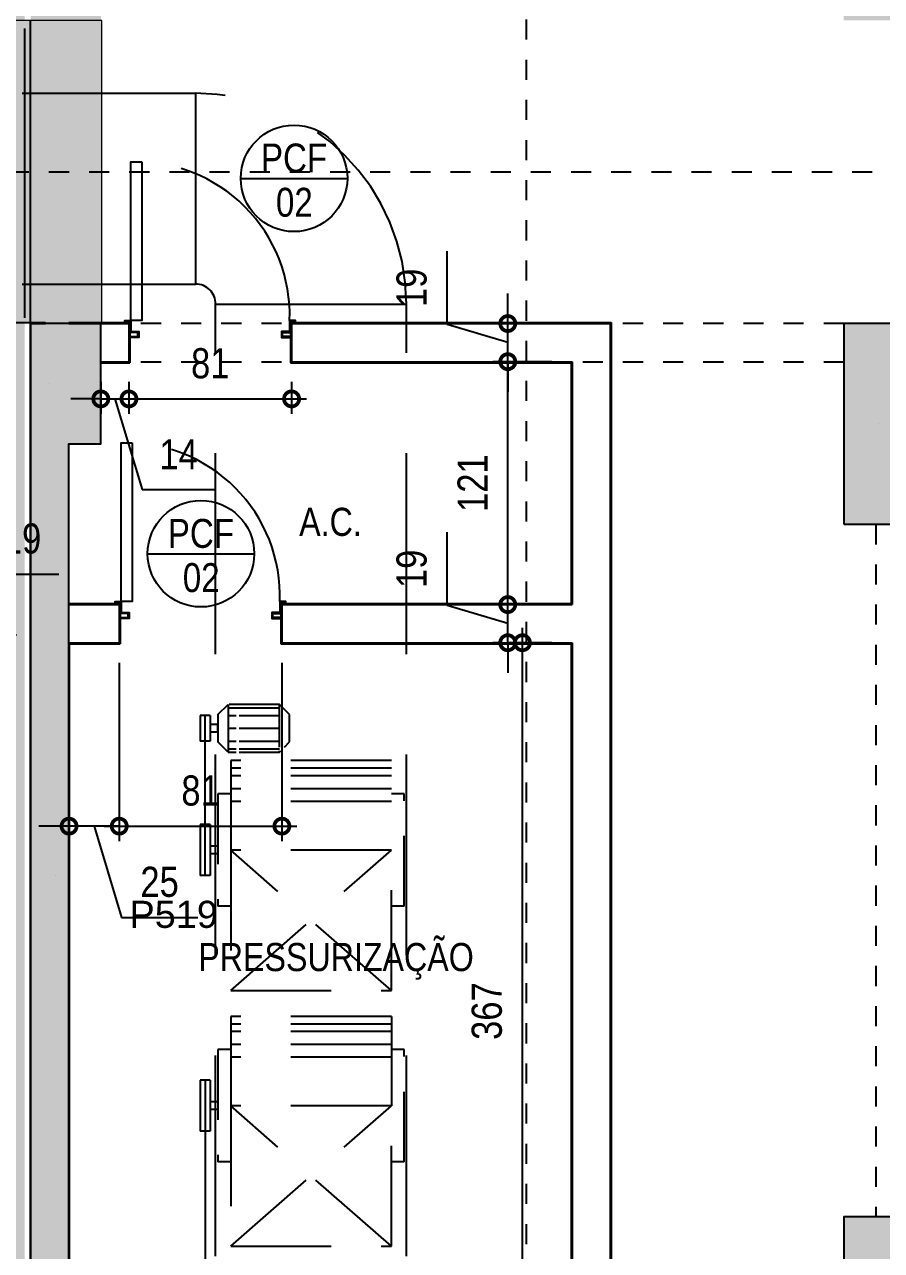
# Model space of a CAD drawing. Header units: metres. Extents: x -133 to 570, y -18 to 184.
# Drawn here: x 5.17 to 9.44, y -2.17 to 3.94 of the extents above; entities that cross this region are included whole.
import ezdxf
from ezdxf.enums import TextEntityAlignment as Align

# ---------------------------------------------------------------- set-up
doc = ezdxf.new("R2010")
doc.units = ezdxf.units.M
doc.header["$PDMODE"] = 1
doc.linetypes.add('DASHEDX2', pattern=[1.5, 1, -0.5])
doc.linetypes.add('ESTILO_TQS_0004', pattern=[1.12, 0.5, -0.2, 0.01, -0.2, 0.01, -0.2])
for name, color, linetype in [('1', 232, 'DASHEDX2'), ('20', 232, 'Continuous'), ('205', 232, 'ESTILO_TQS_0004'), ('242', 232, 'Continuous'), ('3', 2, 'Continuous'), ('9', 232, 'Continuous'), ('ARQ-ALV ACAB', 4, 'Continuous'), ('ARQ-ALV OSSO', 5, 'Continuous'), ('ARQ-CAX @ 1', 1, 'Continuous'), ('ARQ-DIM', 2, 'Continuous'), ('ARQ-DIM EMBASAM', 2, 'Continuous'), ('ARQ-PRJ', 7, 'DASHEDX2'), ('ARQ-SIM', 1, 'Continuous'), ('ARQ-TXT EMBASAM', 2, 'Continuous'), ('CIRCULAÇAO VERTICAL EMBASAMENTO$0$ARQ-ALV ACAB', 4, 'Continuous'), ('CIRCULAÇAO VERTICAL EMBASAMENTO$0$ARQ-ALV OSSO', 5, 'Continuous')]:
    doc.layers.add(name, color=color, linetype=linetype)
doc.layers.add('CIRCULAÇAO VERTICAL EMBASAMENTO$0$ARQ-FORRO', color=9, linetype='Continuous', lineweight=5)
doc.styles.add('Adesa', font='ARIALN.TTF')
doc.styles.get("Standard").update_dxf_attribs({"font": 'arial.ttf'})
doc.dimstyles.new('ADESA 1-0075', dxfattribs={"dimtxt": 0.15, "dimasz": 0.15, "dimexe": 0.075, "dimexo": 0.1, "dimgap": 0.1, "dimtad": 1, "dimdec": 1, "dimlfac": 100, "dimzin": 12, "dimtxsty": 'Adesa', "dimblk": 'DOTSMALL', "dimcen": 1, "dimdle": 0.075, "dimclrd": 1, "dimclre": 1, "dimclrt": 256, "dimazin": 3, "dimtm": 1e-09, "dimtfac": 1, "dimtdec": 1, "dimtmove": 1, "dimatfit": 0, "dimldrblk": 'DOTSMALL', "dimfxl": 0.8, "dimtvp": 2, "dimtolj": 1, "dimtzin": 0, "dimarcsym": 0})

# ---------------------------------------------------------------- blocks, each defined once
blk = doc.blocks.new('*U393')
for points in [[(-0.81, -0.09), (-0.815, -0.09), (-0.815, -0.1), (-0.785, -0.1), (-0.785, -0.045), (-0.745, -0.045), (-0.745, -0.015), (-0.79, -0.015), (-0.79, -0.02), (-0.75, -0.02), (-0.75, -0.04), (-0.79, -0.04), (-0.79, -0.095), (-0.81, -0.095), (-0.81, -0.09)], [(0.03, -0.09), (0.035, -0.09), (0.035, -0.1), (0.005, -0.1), (0.005, -0.045), (-0.035, -0.045), (-0.035, -0.015), (0.01, -0.015), (0.01, -0.02), (-0.03, -0.02), (-0.03, -0.04), (0.01, -0.04), (0.01, -0.095), (0.03, -0.095), (0.03, -0.09)]]:
    blk.add_lwpolyline(points)
blk.add_lwpolyline([(-0.05, -0.89), (-0.05, -0.1), (0.005, -0.1), (0.005, -0.89)], close=True)
at = {"layer": 'ARQ-PRJ'}
blk.add_arc((-0.0225, -0.1275), 0.763, 177.93453, 272.06551, dxfattribs=at)
blk = doc.blocks.new('CIRCULAÇAO VERTICAL EMBASAMENTO')
at = {"layer": 'CIRCULAÇAO VERTICAL EMBASAMENTO$0$ARQ-FORRO'}
h = blk.add_hatch(color=256, dxfattribs=at)
h.dxf.hatch_style = 1
h.paths.add_polyline_path([(-0.3501, 2.452), (5.5549, 2.4551), (5.555, 3.9601), (4.98, 3.96), (4.98, 4.4652), (3.8253, 4.4654), (3.8249, 9.235), (2.3249, 9.2351), (2.3249, 3.955), (-0.3501, 3.955)])
at = {"layer": 'CIRCULAÇAO VERTICAL EMBASAMENTO$0$ARQ-ALV ACAB', "elevation": 0}
blk.add_lwpolyline([(4.975, -2.1163), (4.9749, 2.255), (4.975, 2.255), (4.9749, 2.455), (5.2749, 2.455)], dxfattribs=at)
at = {"layer": 'CIRCULAÇAO VERTICAL EMBASAMENTO$0$ARQ-ALV OSSO', "elevation": 0}
blk.add_lwpolyline([(5.275, -3), (5.2, -3), (5.1999, 2.45), (5.2749, 2.45)], dxfattribs=at)
at = {"layer": 'CIRCULAÇAO VERTICAL EMBASAMENTO$0$ARQ-FORRO', "elevation": 0}
blk.add_lwpolyline([(-0.3501, 2.452), (5.5549, 2.4551), (5.555, 3.9601), (4.98, 3.96), (4.98, 4.4652), (3.8253, 4.4654), (3.8249, 9.235), (2.3249, 9.2351), (2.3249, 3.955), (-0.3501, 3.955)], close=True, dxfattribs=at)
blk = doc.blocks.new('terreno + circ vert')
blk.add_blockref('CIRCULAÇAO VERTICAL EMBASAMENTO', (0, 0))
blk = doc.blocks.new('_DotSmall')
at = {"color": 0, "linetype": 'ByBlock', "const_width": 0.5}
blk.add_lwpolyline([(-0.0625, 0, 1), (0.0625, 0, 1)], format="xyb", close=True, dxfattribs=at)
blk = doc.blocks.new('*D197')
at = {"layer": 'ARQ-DIM EMBASAM', "color": 1, "lineweight": -2, "transparency": 16777216}
for p, q in [((7.6495, -2.8849), (7.6495, 0.935)), ((7.7967, 0.86), (7.5745, 0.86)), ((7.7967, -2.8099), (7.5745, -2.8099))]:
    blk.add_line(p, q, dxfattribs=at)
at = {"layer": 'Defpoints', "color": 0, "transparency": 16777216}
for p in [(7.6495, 0.86), (7.8967, 0.86, 0), (7.8967, -2.8099)]:
    blk.add_point(p, dxfattribs=at)
at = {"layer": 'ARQ-DIM EMBASAM', "color": 1, "lineweight": -2, "transparency": 16777216, "xscale": 0.15, "yscale": 0.15, "zscale": 0.15}
for p, rotation in [((7.6495, 0.86), 90), ((7.6495, -2.8099), 270)]:
    blk.add_blockref('_DotSmall', p, dxfattribs=dict(at, rotation=rotation))
at = {"layer": 'ARQ-DIM EMBASAM', "transparency": 16777216, "insert": (7.4729, -0.975), "char_height": 0.15, "attachment_point": 5, "rotation": 90, "style": 'Adesa'}
blk.add_mtext('\\A1;367', dxfattribs=at)
blk = doc.blocks.new('*D198')
at = {"layer": 'ARQ-DIM EMBASAM', "color": 1, "lineweight": -2, "transparency": 16777216}
for p, q in [((7.2749, 1.0455), (7.2749, 1.4104)), ((7.5765, 1.05), (7.5765, 1.2)), ((7.5765, 0.955), (7.2749, 1.0455)), ((7.5799, 1.05), (7.5015, 1.05)), ((7.5765, 0.86), (7.5765, 1.05)), ((7.5765, 0.86), (7.5765, 1.05)), ((7.5491, 0.86), (7.5015, 0.86)), ((7.5765, 0.86), (7.5765, 0.71))]:
    blk.add_line(p, q, dxfattribs=at)
at = {"layer": 'Defpoints', "color": 0, "transparency": 16777216}
for p in [(7.5765, 1.05), (7.6799, 1.05), (7.6491, 0.86)]:
    blk.add_point(p, dxfattribs=at)
at = {"layer": 'ARQ-DIM EMBASAM', "color": 1, "lineweight": -2, "transparency": 16777216, "xscale": 0.15, "yscale": 0.15, "zscale": 0.15}
for p, rotation in [((7.5765, 1.05), 270), ((7.5765, 0.86), 90)]:
    blk.add_blockref('_DotSmall', p, dxfattribs=dict(at, rotation=rotation))
at = {"layer": 'ARQ-DIM EMBASAM', "transparency": 16777216, "insert": (7.0983, 1.2279), "char_height": 0.15, "attachment_point": 5, "rotation": 90, "style": 'Adesa'}
blk.add_mtext('\\A1;19', dxfattribs=at)
blk = doc.blocks.new('*D199')
at = {"layer": 'ARQ-DIM EMBASAM', "color": 1, "lineweight": -2, "transparency": 16777216}
for p, q in [((7.5765, 0.975), (7.5765, 2.335)), ((7.7967, 2.26), (7.5015, 2.26)), ((7.7967, 1.05), (7.5015, 1.05))]:
    blk.add_line(p, q, dxfattribs=at)
at = {"layer": 'Defpoints', "color": 0, "transparency": 16777216}
for p in [(7.5765, 2.26), (7.8967, 2.26), (7.8967, 1.05)]:
    blk.add_point(p, dxfattribs=at)
at = {"layer": 'ARQ-DIM EMBASAM', "color": 1, "lineweight": -2, "transparency": 16777216, "xscale": 0.15, "yscale": 0.15, "zscale": 0.15}
for p, rotation in [((7.5765, 2.26), 90), ((7.5765, 1.05), 270)]:
    blk.add_blockref('_DotSmall', p, dxfattribs=dict(at, rotation=rotation))
at = {"layer": 'ARQ-DIM EMBASAM', "transparency": 16777216, "insert": (7.4012, 1.655), "char_height": 0.15, "attachment_point": 5, "rotation": 90, "style": 'Adesa'}
blk.add_mtext('\\A1;121', dxfattribs=at)
blk = doc.blocks.new('*D200')
at = {"layer": 'ARQ-DIM EMBASAM', "color": 1, "lineweight": -2, "transparency": 16777216}
for p, q in [((7.2749, 2.4455), (7.2749, 2.8104)), ((7.5765, 2.45), (7.5765, 2.6)), ((7.5765, 2.355), (7.2749, 2.4455)), ((7.575, 2.45), (7.5015, 2.45)), ((7.5765, 2.26), (7.5765, 2.45)), ((7.5765, 2.26), (7.5765, 2.45)), ((7.5491, 2.26), (7.5015, 2.26)), ((7.5765, 2.26), (7.5765, 2.11))]:
    blk.add_line(p, q, dxfattribs=at)
at = {"layer": 'Defpoints', "color": 0, "transparency": 16777216}
for p in [(7.5765, 2.45), (7.675, 2.45), (7.6491, 2.26)]:
    blk.add_point(p, dxfattribs=at)
at = {"layer": 'ARQ-DIM EMBASAM', "color": 1, "lineweight": -2, "transparency": 16777216, "xscale": 0.15, "yscale": 0.15, "zscale": 0.15}
for p, rotation in [((7.5765, 2.45), 270), ((7.5765, 2.26), 90)]:
    blk.add_blockref('_DotSmall', p, dxfattribs=dict(at, rotation=rotation))
at = {"layer": 'ARQ-DIM EMBASAM', "transparency": 16777216, "insert": (7.0983, 2.6279), "char_height": 0.15, "attachment_point": 5, "rotation": 90, "style": 'Adesa'}
blk.add_mtext('\\A1;19', dxfattribs=at)
blk = doc.blocks.new('*D201')
at = {"layer": 'ARQ-DIM EMBASAM', "color": 1, "lineweight": -2, "transparency": 16777216}
for p, q in [((5.3917, 0.76), (5.3917, -0.1287)), ((5.6417, 0.76), (5.6417, -0.1287)), ((5.3917, -0.0537), (5.2417, -0.0537)), ((5.6417, -0.0537), (5.3917, -0.0537)), ((5.6417, -0.0537), (5.3917, -0.0537)), ((5.5167, -0.0537), (5.6531, -0.5085)), ((5.6417, -0.0537), (5.7917, -0.0537)), ((5.6531, -0.5085), (6.0323, -0.5085))]:
    blk.add_line(p, q, dxfattribs=at)
at = {"layer": 'Defpoints', "color": 0, "transparency": 16777216}
for p in [(5.3917, 0.86), (5.6417, 0.86, 0), (5.3917, -0.0537)]:
    blk.add_point(p, dxfattribs=at)
at = {"layer": 'ARQ-DIM EMBASAM', "color": 1, "lineweight": -2, "transparency": 16777216, "xscale": 0.15, "yscale": 0.15, "zscale": 0.15}
blk.add_blockref('_DotSmall', (5.3917, -0.0537), dxfattribs=at)
at = {"layer": 'ARQ-DIM EMBASAM', "color": 1, "lineweight": -2, "transparency": 16777216, "xscale": 0.15, "yscale": 0.15, "zscale": 0.15, "rotation": 180}
blk.add_blockref('_DotSmall', (5.6417, -0.0537), dxfattribs=at)
at = {"layer": 'ARQ-DIM EMBASAM', "transparency": 16777216, "insert": (5.8427, -0.3319), "char_height": 0.15, "attachment_point": 5, "style": 'Adesa'}
blk.add_mtext('\\A1;25', dxfattribs=at)
blk = doc.blocks.new('*D202')
at = {"layer": 'ARQ-DIM EMBASAM', "color": 1, "lineweight": -2, "transparency": 16777216}
for p, q in [((5.6417, 0.76), (5.6417, -0.1287)), ((6.4517, 0.76), (6.4517, -0.1287)), ((5.5667, -0.0537), (6.5267, -0.0537))]:
    blk.add_line(p, q, dxfattribs=at)
at = {"layer": 'Defpoints', "color": 0, "transparency": 16777216}
for p in [(5.6417, 0.86, 0), (6.4517, 0.86, 0), (6.4517, -0.0537)]:
    blk.add_point(p, dxfattribs=at)
at = {"layer": 'ARQ-DIM EMBASAM', "color": 1, "lineweight": -2, "transparency": 16777216, "xscale": 0.15, "yscale": 0.15, "zscale": 0.15, "rotation": 180}
blk.add_blockref('_DotSmall', (5.6417, -0.0537), dxfattribs=at)
at = {"layer": 'ARQ-DIM EMBASAM', "color": 1, "lineweight": -2, "transparency": 16777216, "xscale": 0.15, "yscale": 0.15, "zscale": 0.15}
blk.add_blockref('_DotSmall', (6.4517, -0.0537), dxfattribs=at)
at = {"layer": 'ARQ-DIM EMBASAM', "transparency": 16777216, "insert": (6.0467, 0.1229), "char_height": 0.15, "attachment_point": 5, "style": 'Adesa'}
blk.add_mtext('\\A1;81', dxfattribs=at)
blk = doc.blocks.new('A$C47ce9b17')
at = {"layer": 'ARQ-PRJ'}
for p, q in [((3.6582, 3.5969, 0), (6.0217, 3.5969, 0)), ((6.0217, 3.5969, 0), (6.0217, 2.6469, 0)), ((3.6582, 2.6469, 0), (6.0217, 2.6469, 0)), ((6.1217, -2.1965, 0), (6.1217, 2.5469, 0)), ((6.1217, 2.5469, 0), (7.0717, 2.5469, 0)), ((7.0717, -2.1965, 0), (7.0717, 2.5469, 0)), ((6.044, 0.4975, 0), (6.044, 0.3702, 0)), ((6.0949, 0.4975, 0), (6.044, 0.4975, 0)), ((6.0694, -0.3, 0), (6.0694, 0.4975, 0)), ((6.0949, 0.4975, 0), (6.0949, 0.3702, 0)), ((6.1331, 0.4529, 0), (6.0949, 0.4529, 0)), ((6.1331, 0.4148, 0), (6.1331, 0.4529, 0)), ((6.0949, 0.3702, 0), (6.044, 0.3702, 0)), ((6.1331, 0.4148, 0), (6.0949, 0.4148, 0)), ((6.4647, 0.3401, 0), (6.4901, 0.3655, 0)), ((7.0603, 0.1073, 0), (6.9967, 0.1073, 0)), ((6.044, -0.0454, 0), (6.044, -0.3, 0)), ((6.0949, -0.0454, 0), (6.044, -0.0454, 0)), ((6.0949, -0.0454, 0), (6.0949, -0.3, 0)), ((6.1331, -0.1536, 0), (6.0949, -0.1536, 0)), ((6.1331, -0.1918, 0), (6.0949, -0.1918, 0)), ((6.0949, -0.3, 0), (6.044, -0.3, 0)), ((6.1967, -0.4527, 0), (6.1331, -0.4527, 0)), ((7.0603, -0.4527, 0), (6.9967, -0.4527, 0)), ((6.1967, -1.1665, 0), (6.1331, -1.1665, 0)), ((7.0603, -1.1665, 0), (6.9967, -1.1665, 0)), ((6.044, -1.3193, 0), (6.044, -1.5738, 0)), ((6.0949, -1.3193, 0), (6.044, -1.3193, 0)), ((6.0694, -1.3193, 0), (6.0694, -2.3712, 0)), ((6.0949, -1.3193, 0), (6.0949, -1.5738, 0)), ((6.1331, -1.4274, 0), (6.0949, -1.4274, 0)), ((6.1331, -1.4656, 0), (6.0949, -1.4656, 0)), ((6.0949, -1.5738, 0), (6.044, -1.5738, 0)), ((6.1967, -1.7265, 0), (6.1331, -1.7265, 0)), ((7.0603, -1.7265, 0), (6.9967, -1.7265, 0))]:
    blk.add_line(p, q, dxfattribs=at)
at = {"layer": 'ARQ-PRJ', "ltscale": 0.25}
for p, q in [((6.1331, 0.5022, 0), (6.184, 0.5531, 0)), ((6.184, 0.5531, 0), (6.184, 0.3146, 0)), ((6.4392, 0.5531, 0), (6.184, 0.5531, 0)), ((6.4901, 0.5022, 0), (6.4392, 0.5531, 0)), ((6.4392, 0.3401, 0), (6.4392, 0.5531, 0)), ((6.1331, 0.5022, 0), (6.1331, 0.3655, 0)), ((6.184, 0.5357, 0), (6.4392, 0.5357, 0)), ((6.184, 0.4975, 0), (6.2237, 0.4975, 0)), ((6.2387, 0.4975, 0), (6.4392, 0.4975, 0)), ((6.4901, 0.3655, 0), (6.4901, 0.5022, 0)), ((6.184, 0.4338, 0), (6.2237, 0.4338, 0)), ((6.2387, 0.4338, 0), (6.4392, 0.4338, 0)), ((6.184, 0.3702, 0), (6.2237, 0.3702, 0)), ((6.2387, 0.3702, 0), (6.4392, 0.3702, 0)), ((6.184, 0.3146, 0), (6.1331, 0.3655, 0)), ((6.184, 0.332, 0), (6.2237, 0.332, 0)), ((6.184, 0.3146, 0), (6.2237, 0.3146, 0)), ((6.2387, 0.332, 0), (6.4392, 0.332, 0)), ((6.2387, 0.3146, 0), (6.4392, 0.3146, 0)), ((6.4392, 0.3146, 0), (6.4392, 0.3219, 0)), ((6.4392, 0.3146, 0), (6.4466, 0.3219, 0))]:
    blk.add_line(p, q, dxfattribs=at)
at = {"layer": 'ARQ-PRJ', "ltscale": 0.5}
for p, q in [((6.9967, 0.2728, 0), (6.1967, 0.2728, 0)), ((6.1967, 0.2728, 0), (6.1967, -0.1727, 0)), ((6.9967, 0.2346, 0), (6.1967, 0.2346, 0)), ((6.9967, 0.1964, 0), (6.1967, 0.1964, 0)), ((6.9967, 0.1328, 0), (6.1967, 0.1328, 0)), ((6.1967, 0.1073, 0), (6.1331, 0.1073, 0)), ((6.9967, 0.0691, 0), (6.1967, 0.0691, 0)), ((6.9967, -0.1727, 0), (6.1967, -0.1727, 0)), ((6.1967, -0.8727, 0), (6.9967, -0.1727, 0)), ((6.9967, -0.8727, 0), (6.1967, -0.1727, 0)), ((6.1967, -0.1727, 0), (6.1967, -0.8727, 0)), ((6.9967, -0.8727, 0), (6.9967, -0.1727, 0)), ((6.1967, -0.8727, 0), (6.9967, -0.8727, 0)), ((6.9967, -1.0011, 0), (6.1967, -1.0011, 0)), ((6.1967, -1.0011, 0), (6.1967, -1.4465, 0)), ((6.9967, -1.0011, 0), (6.9967, -1.4465, 0)), ((6.9967, -1.0393, 0), (6.1967, -1.0393, 0)), ((6.9967, -1.0774, 0), (6.1967, -1.0774, 0)), ((6.9967, -1.1411, 0), (6.1967, -1.1411, 0)), ((6.9967, -1.2047, 0), (6.1967, -1.2047, 0)), ((6.9967, -1.4465, 0), (6.1967, -1.4465, 0)), ((6.1967, -2.1465, 0), (6.9967, -1.4465, 0)), ((6.9967, -2.1465, 0), (6.1967, -1.4465, 0)), ((6.1967, -1.4465, 0), (6.1967, -2.1465, 0)), ((6.9967, -2.1465, 0), (6.9967, -1.4465, 0)), ((6.1967, -2.1465, 0), (6.9967, -2.1465, 0))]:
    blk.add_line(p, q, dxfattribs=at)
at = {"layer": 'ARQ-PRJ', "ltscale": 0.35}
for p, q in [((6.1331, 0.1073, 0), (6.1331, -0.4527, 0)), ((7.0603, -0.4527, 0), (7.0603, 0.1073, 0)), ((6.1331, -1.1665, 0), (6.1331, -1.7265, 0)), ((7.0603, -1.7265, 0), (7.0603, -1.1665, 0))]:
    blk.add_line(p, q, dxfattribs=at)
at = {"layer": 'ARQ-PRJ'}
for radius in [1.05, 0.1]:
    blk.add_arc((6.0217, 2.5469, 0), radius, 0, 90, dxfattribs=at)
blk = doc.blocks.new('*D318')
at = {"layer": 'ARQ-DIM EMBASAM', "color": 1, "lineweight": -2, "transparency": 16777216}
for p, q in [((5.55, 2.16), (5.55, 1.9996)), ((5.69, 2.16), (5.69, 1.9996)), ((5.55, 2.0746), (5.4, 2.0746)), ((5.55, 2.0746), (5.69, 2.0746)), ((5.55, 2.0746), (5.69, 2.0746)), ((5.62, 2.0746), (5.7553, 1.6237)), ((5.69, 2.0746), (5.84, 2.0746)), ((5.7553, 1.6237), (6.1195, 1.6237))]:
    blk.add_line(p, q, dxfattribs=at)
at = {"layer": 'Defpoints', "color": 0, "transparency": 16777216}
for p in [(5.55, 2.26), (5.69, 2.26), (5.69, 2.0746)]:
    blk.add_point(p, dxfattribs=at)
at = {"layer": 'ARQ-DIM EMBASAM', "color": 1, "lineweight": -2, "transparency": 16777216, "xscale": 0.15, "yscale": 0.15, "zscale": 0.15}
blk.add_blockref('_DotSmall', (5.55, 2.0746), dxfattribs=at)
at = {"layer": 'ARQ-DIM EMBASAM', "color": 1, "lineweight": -2, "transparency": 16777216, "xscale": 0.15, "yscale": 0.15, "zscale": 0.15, "rotation": 180}
blk.add_blockref('_DotSmall', (5.69, 2.0746), dxfattribs=at)
at = {"layer": 'ARQ-DIM EMBASAM', "transparency": 16777216, "insert": (5.9374, 1.799), "char_height": 0.15, "attachment_point": 5, "style": 'Adesa'}
blk.add_mtext('\\A1;14', dxfattribs=at)
blk = doc.blocks.new('*D319')
at = {"layer": 'ARQ-DIM EMBASAM', "color": 1, "lineweight": -2, "transparency": 16777216}
for p, q in [((5.69, 2.16), (5.69, 1.9996)), ((6.5, 2.16), (6.5, 1.9996)), ((5.615, 2.0746), (6.575, 2.0746))]:
    blk.add_line(p, q, dxfattribs=at)
at = {"layer": 'Defpoints', "color": 0, "transparency": 16777216}
for p in [(5.69, 2.26), (6.5, 2.26), (6.5, 2.0746)]:
    blk.add_point(p, dxfattribs=at)
at = {"layer": 'ARQ-DIM EMBASAM', "color": 1, "lineweight": -2, "transparency": 16777216, "xscale": 0.15, "yscale": 0.15, "zscale": 0.15, "rotation": 180}
blk.add_blockref('_DotSmall', (5.69, 2.0746), dxfattribs=at)
at = {"layer": 'ARQ-DIM EMBASAM', "color": 1, "lineweight": -2, "transparency": 16777216, "xscale": 0.15, "yscale": 0.15, "zscale": 0.15}
blk.add_blockref('_DotSmall', (6.5, 2.0746), dxfattribs=at)
at = {"layer": 'ARQ-DIM EMBASAM', "transparency": 16777216, "insert": (6.095, 2.2512), "char_height": 0.15, "attachment_point": 5, "style": 'Adesa'}
blk.add_mtext('\\A1;81', dxfattribs=at)
blk = doc.blocks.new('TIPO COTA$0$Chamada_planta')
at = {"layer": 'ARQ-SIM'}
blk.add_line((-0.983, 0), (0.983, 0), dxfattribs=at)
blk.add_circle((0, 0), 0.983, dxfattribs=at)
at = {"layer": 'ARQ-SIM', "color": 2, "style": 'Adesa'}
for tag, p in [('NUMERO', (0, 0.234)), ('C.D.', (0, -0.272))]:
    blk.add_attdef(tag, text='', height=0.5, dxfattribs=at).set_placement(p, align=Align.MIDDLE_CENTER)
blk = doc.blocks.new('*D471')
at = {"layer": 'ARQ-DIM', "color": 1, "lineweight": -2, "transparency": 16777216}
for p, q in [((4.8849, 0.9001), (4.9754, 1.2017)), ((4.9754, 1.2017), (5.3403, 1.2017)), ((4.7899, 0.855), (4.7899, 0.9751)), ((4.9799, 0.855), (4.9799, 0.9751)), ((4.7899, 0.9001), (4.6399, 0.9001)), ((4.9799, 0.9001), (4.7899, 0.9001)), ((4.9799, 0.9001), (4.7899, 0.9001)), ((4.9799, 0.9001), (5.1299, 0.9001))]:
    blk.add_line(p, q, dxfattribs=at)
at = {"layer": 'Defpoints', "color": 0, "transparency": 16777216}
for p in [(4.7899, 0.9001), (4.7899, 0.755, 0), (4.9799, 0.755, 0)]:
    blk.add_point(p, dxfattribs=at)
at = {"layer": 'ARQ-DIM', "color": 1, "lineweight": -2, "transparency": 16777216, "xscale": 0.15, "yscale": 0.15, "zscale": 0.15}
blk.add_blockref('_DotSmall', (4.7899, 0.9001), dxfattribs=at)
at = {"layer": 'ARQ-DIM', "color": 1, "lineweight": -2, "transparency": 16777216, "xscale": 0.15, "yscale": 0.15, "zscale": 0.15, "rotation": 180}
blk.add_blockref('_DotSmall', (4.9799, 0.9001), dxfattribs=at)
at = {"layer": 'ARQ-DIM', "transparency": 16777216, "insert": (5.1579, 1.3783), "char_height": 0.15, "attachment_point": 5, "style": 'Adesa'}
blk.add_mtext('\\A1;19', dxfattribs=at)
blk = doc.blocks.new('EST-LO-03-2S1-R00')
at = {"layer": '3'}
h = blk.add_hatch(color=8, dxfattribs=at)
h.dxf.hatch_style = 1
h.paths.add_polyline_path([(4475.191758, 253.001099), (4475.878152, 333.001099), (4505.879256, 333.001099), (4505.192862, 253.001099)])
h.paths.add_polyline_path([(3747.433087, 1169.228498), (3760.152345, 1196.349162), (3681.053169, 1233.445703), (3675.029004, 1220.600666), (3675.00299, 1203.197324)])
h.paths.add_polyline_path([(498.003039, 395.921113), (498.003039, 923.986062), (353.003016, 923.986062), (353.003016, 942.98646), (517.003016, 942.98646), (517.003016, 395.921113)])
h.paths.add_polyline_path([(2530.003309, 842.98646), (2570.003309, 842.98646), (2570.003309, 942.98646), (2530.003309, 942.98646)])
h.paths.add_polyline_path([(-1638.90411, 2308.417379), (-1639.710789, 2308.080731), (-1626.939173, 2277.47733), (-1605.475816, 2266.181704), (-1591.086746, 2295.422123), (-1602.796368, 2323.486104)])
h.paths.add_polyline_path([(4508.00299, 805.7767), (4478.00299, 805.7767), (4478.00299, 826.723061), (4459.043779, 835.628023), (4471.79773, 862.781968), (4508.00299, 845.7767)])
h.paths.add_polyline_path([(4455.672261, -47.110163), (4430.065737, -31.479874), (4388.384967, -99.763938), (4413.991491, -115.394227)])
h.paths.add_polyline_path([(520.003309, 245.003526), (520.003309, -299.999844), (555.003309, -299.999844), (555.003309, -229.999844), (539.003309, -229.999844), (539.003309, 185.003526), (555.003309, 185.003526), (555.003309, 245.003526)])
h.paths.add_polyline_path([(-35, 244.918632), (-35, 184.918632), (-19, 184.918632), (-19, -230), (-35, -230), (-35, -300), (517, -300), (517, 245), (498, 245), (498, -281), (0, -281), (0, -19), (255, -19), (255, 244.918632), (178.506963, 244.918632), (178.506963, 225.918632), (236, 225.918632), (236, 0), (0, 0), (0, 225.918632), (57.5, 225.918632), (57.5, 244.918632)])
h.paths.add_polyline_path([(-34.995574, 942.98646), (-34.995574, 872.98646), (-18.995574, 872.98646), (-18.995574, 455.988714), (-34.995574, 455.988714), (-34.995574, 395.921113), (232.004426, 395.921113), (232.004426, 481.921874), (213.004426, 481.921874), (213.004426, 414.921113), (0.004426, 414.921113), (0.004426, 923.98646), (213.004426, 923.98646), (213.004426, 854.98646), (232.004426, 854.98646), (232.004426, 923.98646), (252.004426, 923.98646), (252.004426, 942.98646)])
h.paths.add_polyline_path([(3675.00299, -300.023234), (3705.00299, -300.023234), (3705.00299, -220.023234), (3675.00299, -220.023234)])
h.paths.add_polyline_path([(4478.00299, 634.98646), (4508.00299, 634.98646), (4508.00299, 714.98646), (4478.00299, 714.98646)])
h.paths.add_polyline_path([(4050.790041, -299.818694), (4130.351793, -291.456417), (4127.215939, -261.620761), (4047.654187, -269.983038)])
h.paths.add_polyline_path([(4074.00299, 253.001099), (4104.00299, 253.001099), (4104.00299, 333.001099), (4074.00299, 333.001099)])
h.paths.add_polyline_path([(4074.00299, 634.98646), (4104.00299, 634.98646), (4104.00299, 714.98646), (4074.00299, 714.98646)])
h.paths.add_polyline_path([(4061.608776, 1022.002062), (4134.019296, 987.991525), (4146.773247, 1015.14547), (4074.362727, 1049.156007)])
h.paths.add_polyline_path([(3675.00299, 634.98646), (3705.00299, 634.98646), (3705.00299, 714.98646), (3675.00299, 714.98646)])
h.paths.add_polyline_path([(3675.00299, 253.001099), (3705.00299, 253.001099), (3705.00299, 333.001099), (3675.00299, 333.001099)])
h.paths.add_polyline_path([(2337.785418, 1567.555313), (2315.359741, 1578.604703), (2293.260961, 1533.753349), (2315.686638, 1522.703959)])
h.paths.add_polyline_path([(870.291031, 1584.94023), (853.247517, 1593.337766), (826.665145, 1539.555944), (843.70866, 1531.158408)])
h.paths.add_polyline_path([(890.02575, 1575.217005), (872.982236, 1583.614541), (846.399864, 1529.832719), (863.443379, 1521.435183)])
h.paths.add_polyline_path([(1025.867309, 1900.695523), (1008.823795, 1909.093059), (969.045991, 1828.360622), (986.089505, 1819.963086)])
h.paths.add_polyline_path([(1045.605182, 1890.970748), (1028.561668, 1899.368284), (988.783864, 1818.635847), (1005.827379, 1810.238311)])
h.paths.add_polyline_path([(-3325.920086, 1288.068389), (-3293.620407, 1301.549145), (-3303.249519, 1324.620345), (-3335.549198, 1311.139589)])
h.paths.add_polyline_path([(-2327.384158, 1704.758701), (-2295.08448, 1718.239457), (-2304.713592, 1741.310657), (-2337.01327, 1727.829901)])
h.paths.add_polyline_path([(-2830.337783, 1494.85313), (-2793.423878, 1510.25974), (-2803.05301, 1533.330931), (-2839.966914, 1517.924321)])
h.paths.add_polyline_path([(-3380.339856, 153.000156), (-3355.339856, 153.000156), (-3355.339856, 223.000156), (-3380.339856, 223.000156)])
h.paths.add_polyline_path([(-2936.336043, 204.000156), (-2936.336043, 454.000156), (-2955.336043, 454.000156), (-2955.336043, 204.000156)])
h.paths.add_polyline_path([(-2042.45661, 2561.553446), (-2019.343795, 2506.183799), (-2001.810073, 2513.502857), (-2024.922888, 2568.872504)])
h.paths.add_polyline_path([(-2269.846055, 3106.51942), (-2246.73324, 3051.149773), (-2229.199518, 3058.468831), (-2252.312333, 3113.838478)])
h.paths.add_polyline_path([(-1900.243914, 3260.782262), (-1892.924846, 3243.248545), (-1837.555212, 3266.361391), (-1844.87428, 3283.895109)])
h.paths.add_polyline_path([(213.004314, 592.921874), (232.004314, 592.921874), (232.004314, 744.000156), (213.004314, 744.000156)], flags=17)
h.paths.add_polyline_path([(3672.003309, 253.001099), (3672.003309, 388.001099), (3637.003309, 388.001099), (3637.003309, 253.001099)])
h.paths.add_polyline_path([(3637.003309, 942.98646), (3637.003194, 872.98646), (3653.003309, 872.98646), (3653.003309, 599.001099), (3637.003309, 599.001099), (3637.003309, 539.001099), (3672.003309, 539.001099), (3672.003309, 942.98646)])
h.paths.add_polyline_path([(3672.003424, 102.001099), (3637.003309, 102.001099), (3637.003309, 42.001099), (3653.003307, 42.001099), (3653.003307, -229.998901), (3637.003309, -229.998901), (3637.003309, -299.998901), (3672.003424, -299.998901)])
h.paths.add_polyline_path([(3075.003309, -299.999844), (3110.003309, -299.999844), (3110.003309, -199.999844), (3075.003309, -199.999844)])
h.paths.add_polyline_path([(3075.003309, 270.500177), (3110.003309, 270.500177), (3110.003309, 370.500177), (3075.003309, 370.500177)])
h.paths.add_polyline_path([(520.003309, 942.98646), (520.003309, 395.925027), (555.003309, 395.925027), (555.003309, 451.98646), (539.003309, 451.98646), (539.003309, 872.98646), (555.003309, 872.98646), (555.003309, 942.98646)])
h.paths.add_polyline_path([(-2102.995138, 253.000177), (-2102.995138, 388.000177), (-2137.995138, 388.000177), (-2137.995138, 253.000177)])
h.paths.add_polyline_path([(-2137.995138, 101.999935), (-2137.995138, -299.999844), (-2102.995138, -299.999844), (-2102.995138, -229.999844), (-2118.995138, -229.999844), (-2118.995138, 41.999935), (-2102.995138, 41.999935), (-2102.995138, 101.999935)])
h.paths.add_polyline_path([(-2137.995141, 942.988972), (-2137.995141, 538.988972), (-2102.995141, 538.988972), (-2102.995141, 598.988972), (-2118.995141, 598.988972), (-2118.995141, 872.988972), (-2102.995141, 872.988972), (-2102.995141, 942.988972)])
h.paths.add_polyline_path([(3075.003309, 842.98646), (3110.003309, 842.98646), (3110.003309, 942.98646), (3075.003309, 942.98646)])
h.paths.add_polyline_path([(2530.003309, -299.999844), (2570.003309, -299.999844), (2570.003309, -199.999844), (2530.003309, -199.999844)])
h.paths.add_polyline_path([(2530.003309, 145.003526), (2570.003309, 145.003526), (2570.003309, 245.003526), (2530.003309, 245.003526)])
h.paths.add_polyline_path([(2530.003309, 395.98646), (2570.003309, 395.98646), (2570.003309, 495.98646), (2530.003309, 495.98646)])
h.paths.add_polyline_path([(1995.003309, -299.999844), (2030.003309, -299.999844), (2030.003309, -199.999844), (1995.003309, -199.999844)])
h.paths.add_polyline_path([(1995.003309, 145.003526), (2030.003309, 145.003526), (2030.003309, 245.003526), (1995.003309, 245.003526)])
h.paths.add_polyline_path([(1995.003309, 395.98646), (2030.003309, 395.98646), (2030.003309, 495.98646), (1995.003309, 495.98646)])
h.paths.add_polyline_path([(1995.003309, 842.98646), (2030.003309, 842.98646), (2030.003309, 942.98646), (1995.003309, 942.98646)])
h.paths.add_polyline_path([(1460.003309, -299.999844), (1495.003309, -299.999844), (1495.003309, -199.999844), (1460.003309, -199.999844)])
h.paths.add_polyline_path([(1460.003309, 145.003526), (1495.003309, 145.003526), (1495.003309, 245.003526), (1460.003309, 245.003526)])
h.paths.add_polyline_path([(1460.003309, 395.98646), (1495.003309, 395.98646), (1495.003309, 495.98646), (1460.003309, 495.98646)])
h.paths.add_polyline_path([(1460.003309, 842.98646), (1495.003309, 842.98646), (1495.003309, 942.98646), (1460.003309, 942.98646)])
h.paths.add_polyline_path([(925.003309, -299.999844), (960.003309, -299.999844), (960.003309, -199.999844), (925.003309, -199.999844)])
h.paths.add_polyline_path([(925.003309, 145.003526), (960.003309, 145.003526), (960.003309, 245.003526), (925.003309, 245.003526)])
h.paths.add_polyline_path([(925.003309, 395.98646), (960.003309, 395.98646), (960.003309, 495.98646), (925.003309, 495.98646)])
h.paths.add_polyline_path([(925.003309, 842.98646), (960.003309, 842.98646), (960.003309, 942.98646), (925.003309, 942.98646)])
h.paths.add_polyline_path([(-1582.999721, -299.999844), (-1547.999721, -299.999844), (-1547.999721, -199.999844), (-1582.999721, -199.999844)])
h.paths.add_polyline_path([(-500.999721, -299.999844), (-465.999721, -299.999844), (-465.999721, -199.999844), (-500.999721, -199.999844)])
h.paths.add_polyline_path([(-1042.999721, -299.999844), (-1002.999721, -299.999844), (-1002.999721, -199.999844), (-1042.999721, -199.999844)])
h.paths.add_polyline_path([(-500.999721, 145.003526), (-465.999721, 145.003526), (-465.999721, 245.003526), (-500.999721, 245.003526)])
h.paths.add_polyline_path([(-1042.999721, 145.003526), (-1002.999721, 145.003526), (-1002.999721, 245.003526), (-1042.999721, 245.003526)])
h.paths.add_polyline_path([(-500.999721, 395.98646), (-465.999721, 395.98646), (-465.999721, 495.98646), (-500.999721, 495.98646)])
h.paths.add_polyline_path([(-1042.999721, 395.98646), (-1002.999721, 395.98646), (-1002.999721, 495.98646), (-1042.999721, 495.98646)])
h.paths.add_polyline_path([(-1582.999721, 270.500177), (-1547.999721, 270.500177), (-1547.999721, 370.500177), (-1582.999721, 370.500177)])
h.paths.add_polyline_path([(-500.999721, 842.988971), (-465.999721, 842.988971), (-465.999721, 942.988971), (-500.999721, 942.988971)])
h.paths.add_polyline_path([(-1042.999721, 842.988971), (-1002.999721, 842.988971), (-1002.999721, 942.988971), (-1042.999721, 942.988971)])
h.paths.add_polyline_path([(-1582.999721, 842.988971), (-1547.999721, 842.988971), (-1547.999721, 942.988971), (-1582.999721, 942.988971)])
h.paths.add_polyline_path([(2878.491855, 1624.359295), (2870.135095, 1607.29575), (2924.019974, 1580.905983), (2932.376734, 1597.969528)])
h.paths.add_polyline_path([(-3380.339856, 611.000177), (-3355.339856, 611.000177), (-3355.339856, 681.000177), (-3380.339856, 681.000177)])
h.paths.add_polyline_path([(-2696.836043, 611.000177), (-2696.836043, 681.000177), (-2721.836043, 681.000177), (-2721.836043, 611.000177)])
h.paths.add_polyline_path([(-2696.836043, 204.000156), (-2696.836043, 454.000156), (-2715.836043, 454.000156), (-2715.836043, 204.000156)])
h.paths.add_polyline_path([(-2731.836043, -299.999844), (-2696.836043, -299.999844), (-2696.836043, -264.999844), (-2731.836043, -264.999844)])
h.paths.add_polyline_path([(-3380.339856, -299.999844), (-3320.339856, -299.999844), (-3320.339856, -280.999844), (-3380.339856, -280.999844)])
h.paths.add_polyline_path([(-1251.700414, 3094.268311), (-1252.507092, 3093.931662), (-1239.735476, 3063.328261), (-1218.272119, 3052.032635), (-1203.883049, 3081.273055), (-1215.592671, 3109.337036)])
h.paths.add_polyline_path([(420.719309, 2826.351805), (412.32167, 2809.308341), (466.143135, 2782.789482), (474.540774, 2799.832946)])
h.paths.add_polyline_path([(-128.567177, 2469.498721), (-139.616566, 2447.073044), (-85.794942, 2420.554509), (-74.745552, 2442.980186)])
h.paths.add_polyline_path([(119.171183, 2972.952079), (110.773545, 2955.908615), (164.59501, 2929.389755), (172.992648, 2946.433219)])
h.paths.add_polyline_path([(576.412492, 2122.1471), (565.363102, 2099.721423), (619.184726, 2073.202887), (630.234116, 2095.628564)])
h.paths.add_polyline_path([(171.937891, 2321.436407), (160.888501, 2299.01073), (214.710126, 2272.492194), (225.759516, 2294.917871)])
h.paths.add_polyline_path([(-1846.18202, 2802.798822), (-1809.267849, 2818.204793), (-1824.67382, 2855.118964), (-1861.587992, 2839.712993)])
h.paths.add_polyline_path([(-1310.499721, 1541.488971), (-1250.499721, 1541.488971), (-1250.499721, 1566.488971), (-1310.499721, 1566.488971)])
h.paths.add_polyline_path([(-1059.612628, 1971.148164), (-1041.951907, 2007.03826), (-1077.842003, 2024.698981), (-1095.502723, 1988.808885)])
h.paths.add_polyline_path([(-524.499721, 1541.488971), (-499.499721, 1541.488971), (-499.499721, 1601.488971), (-524.499721, 1601.488971)])
h.paths.add_polyline_path([(-524.499721, 1881.488971), (-499.499721, 1881.488971), (-499.499721, 1941.488971), (-524.499721, 1941.488971)])
h.paths.add_polyline_path([(251.018664, 1541.488971), (291.018664, 1541.488971), (291.018664, 1581.488971), (251.018664, 1581.488971)])
h.paths.add_polyline_path([(1664.183592, 1619.053462), (1641.757916, 1630.102852), (1619.659136, 1585.251498), (1642.084813, 1574.202108)])
h.paths.add_polyline_path([(251.018664, 1794.282663), (291.018664, 1794.282663), (291.018664, 1824.650067), (251.018664, 1844.333072)])
h.paths.add_polyline_path([(-300.985184, 2071.804142), (-283.400784, 2107.731692), (-319.328334, 2125.316092), (-336.912734, 2089.388541)])
h.paths.add_polyline_path([(-875.89343, 2343.920112), (-853.89385, 2388.820186), (-889.8214, 2406.404586), (-911.82098, 2361.504512)])
h.paths.add_polyline_path([(3624.072778, 1260.343803), (3616.005182, 1243.141655), (3670.327755, 1217.665036), (3678.395351, 1234.867184)])
h.paths.add_polyline_path([(3281.21396, 1427.01517), (3272.816321, 1409.971706), (3326.637786, 1383.452847), (3335.035425, 1400.496311)])
h.paths.add_polyline_path([(2443.032129, 1837.730498), (2434.675071, 1820.667098), (2488.55949, 1794.276391), (2496.916547, 1811.33979)])
h.paths.add_polyline_path([(1848.439737, 2128.830222), (1840.082977, 2111.766677), (1893.967856, 2085.37691), (1902.324616, 2102.440455)])
h.paths.add_polyline_path([(1278.969231, 2407.565141), (1270.571592, 2390.521677), (1324.393057, 2364.002818), (1332.790696, 2381.046282)])
h.paths.add_polyline_path([(1222.390526, 2435.274861), (1213.992887, 2418.231397), (1267.814352, 2391.712538), (1276.211991, 2408.756002)])
h.paths.add_polyline_path([(826.212318, 2629.054888), (817.862707, 2611.987844), (871.758635, 2585.620651), (880.108247, 2602.687695)])
h.paths.add_polyline_path([(-548.331574, 2676.321486), (-559.380964, 2653.895809), (-379.975549, 2565.50069), (-368.926159, 2587.926367)])
h.paths.add_polyline_path([(-300.838681, 3179.255192), (-309.236218, 3162.211678), (-129.830803, 3073.816559), (-121.433267, 3090.860073)])
h.paths.add_polyline_path([(-1026.544799, 3536.825065), (-1034.942438, 3519.781601), (-981.120973, 3493.262742), (-972.723334, 3510.306206)])
h.paths.add_polyline_path([(-1415.729753, 3462.94789), (-1408.410685, 3445.414172), (-1353.041051, 3468.527018), (-1360.360119, 3486.060736)])
h.paths.add_polyline_path([(-1824.790765, 1941.513397), (-1815.163965, 1918.441233), (-1762.559432, 1940.390336), (-1796.445767, 2021.604352), (-1813.980611, 2014.287984), (-1789.721076, 1956.146132), (-1824.790786, 1941.513388)])
edge = h.paths.add_edge_path()
edge.add_arc((1331.448497, 1948.360907), 3.787048, 251.788058, 415.751162)
at = {"layer": '1'}
for points in [[(925.003309, 245.000156), (555.003309, 245.000156)], [(555.003309, 226.000156), (925.003309, 226.000156)], [(941.003309, 145.000156), (941.003309, -199.999844)]]:
    blk.add_lwpolyline(points, dxfattribs=at)
at = {"layer": '20'}
blk.add_line((520.003309, 245.003526), (520.003309, 395.925027), dxfattribs=at)
at = {"layer": '205'}
for p, q in [((766.999753, -513.573702), (766.999753, 1143.996675)), ((4659.154326, 320.486758), (-3743.509623, 320.486758))]:
    blk.add_line(p, q, dxfattribs=at)
at = {"layer": '242', "linetype": 'Continuous'}
for p, q in [((529.503309, 215.003526), (529.503309, 215.003526)), ((942.503309, 195.003526), (942.503309, 195.003526)), ((532.430515, -30.16805), (532.430515, -30.16805))]:
    blk.add_line(p, q, dxfattribs=at)
at = {"layer": '3', "linetype": 'Continuous'}
for points in [[(520.003309, 245.003526), (520.003309, -299.999844), (555.003309, -299.999844), (555.003309, -229.999844), (539.003309, -229.999844), (539.003309, 185.003526), (555.003309, 185.003526), (555.003309, 245.003526), (520.003309, 245.003526)], [(925.003309, 145.003526), (960.003309, 145.003526), (960.003309, 245.003526), (925.003309, 245.003526), (925.003309, 145.003526)], [(925.003309, -299.999844), (960.003309, -299.999844), (960.003309, -199.999844), (925.003309, -199.999844), (925.003309, -299.999844)]]:
    blk.add_lwpolyline(points, dxfattribs=at)
at = {"layer": '9', "linetype": 'Continuous'}
blk.add_text('P519', height=13.5, dxfattribs=at).set_placement((569.260702, -56.043027))

msp = doc.modelspace()

# ---------------------------------------------------------------- hatches: boundary and pattern name
at = {"layer": 'ARQ-DIM EMBASAM'}
h = msp.add_hatch(dxfattribs=at)
h.set_pattern_fill('AR-HBONE', color=252, scale=0.002)
h.set_pattern_definition([(67.64892, (-51.5757, 20.02397), (-0.11066073, 0.26520687), [0.6096, -0.2032]), (157.64892, (-51.49843, 20.2119), (-0.11066073, 0.26520687), [0.6096, -0.2032])])
edge = h.paths.add_edge_path(flags=16)
edge.add_arc((-96.7346, -0.3536), 2, 0, 360)
edge = h.paths.add_edge_path()
edge.add_line((-38.1418, -5.9899), (-37.5855, -5.9899))
edge.add_arc((-38.0101, -6.6143), 0.7551, 55.78733, 84.7815)
edge.add_line((-37.9414, -5.8623), (-35.3141, -4.1899))
edge.add_line((-35.3141, -4.1899), (-12.8639, -4.1899))
edge.add_line((-12.8639, -4.1899), (-10.3082, -5.8168))
edge.add_arc((-8.749, -3.9324), 2.4458, 230.39473, 253.15872)
edge.add_line((-9.4576, -6.2733), (-9.4576, -4.9899))
edge.add_line((-9.4576, -4.9899), (40.5424, -4.9899))
edge.add_line((40.5424, -4.9899), (40.5424, -5.9899))
edge.add_arc((40.5437, 1.507), 7.4968, 269.99012, 359.15468)
edge.add_line((48.0397, 1.3964), (48.1056, 7.096))
edge.add_line((48.1056, 7.096), (45.1211, 8.4958))
edge.add_line((45.1211, 8.4958), (45.0397, 1.2462))
edge.add_arc((40.5055, 1.528), 4.543, 270.29857, 356.44314, ccw=False)
edge.add_line((40.5292, -3.0149), (32.8104, -3.0149))
edge.add_line((32.8104, -3.0149), (8.0404, -3.0147))
edge.add_line((8.0404, -3.0147), (8.0404, -3.0149))
edge.add_line((8.0404, -3.0149), (-82.5601, -3.0745))
edge.add_line((-82.5601, -3.0745), (-86.0599, 5.2892))
edge.add_line((-86.0599, 5.2892), (-76.3995, 9.3235))
edge.add_line((-76.3995, 9.3235), (-76.6514, 9.9398))
edge.add_line((-76.6514, 9.9398), (-70.2106, 12.6043))
edge.add_line((-70.2106, 12.6043), (-69.9663, 12.0298))
edge.add_line((-69.9663, 12.0298), (-68.4662, 12.6523))
edge.add_line((-68.4662, 12.6523), (-68.7154, 13.2504))
edge.add_line((-68.7154, 13.2504), (-62.1854, 15.922))
edge.add_line((-62.1854, 15.922), (-61.0563, 16.3737))
edge.add_line((-61.0563, 16.3737), (-53.5618, 19.5605))
edge.add_line((-53.5618, 19.5605), (-53.5496, 19.5356))
edge.add_line((-53.5496, 19.5356), (-48.0785, 21.8274))
edge.add_line((-48.0785, 21.8274), (-47.8665, 21.9154))
edge.add_line((-47.8665, 21.9154), (-37.5327, 26.1769))
edge.add_line((-37.5327, 26.1769), (-37.0787, 25.125))
edge.add_line((-37.0787, 25.125), (-29.4694, 28.3005))
edge.add_line((-29.4694, 28.3005), (-29.7986, 29.0894))
edge.add_line((-29.7986, 29.0894), (-29.6007, 29.1715))
edge.add_line((-29.6007, 29.1715), (-26.6253, 34.0629))
edge.add_line((-26.6253, 34.0629), (-26.7793, 34.4321))
edge.add_line((-26.7793, 34.4321), (-30.8207, 31.7791))
edge.add_arc((-38.1435, 39.4627), 10.6142, 286.88313, 313.62236, ccw=False)
edge.add_line((-35.0609, 29.306), (-34.7426, 28.358))
edge.add_line((-34.7426, 28.358), (-47.2604, 24.2804))
edge.add_line((-47.2604, 24.2804), (-58.0568, 19.6792))
edge.add_line((-58.0568, 19.6792), (-58.4254, 20.5609))
edge.add_line((-58.4254, 20.5609), (-63.2746, 18.5306))
edge.add_line((-63.2746, 18.5306), (-62.8903, 17.6178))
edge.add_line((-62.8903, 17.6178), (-86.886, 7.5243))
edge.add_line((-86.886, 7.5243), (-87.2549, 8.4245))
edge.add_line((-87.2549, 8.4245), (-102.2922, 2.0328))
edge.add_arc((-99.9828, -2.6526), 5.2236, 116.23771, 219.08829)
edge.add_arc((-100.3017, -2.5049), 5.0791, 222.65147, 271.88412)
edge.add_line((-100.1347, -7.5812), (-98.7204, -6.2822))
edge.add_line((-98.7204, -6.2822), (-98.7204, -4.9899))
edge.add_line((-98.7204, -4.9899), (-38.7204, -4.9899))
edge.add_line((-38.7204, -4.9899), (-38.7204, -6.3582))
edge.add_line((-38.7204, -6.3582), (-38.1418, -5.9899))

# ---------------------------------------------------------------- linework, layer by layer
at = {"layer": '20', "linetype": 'Continuous'}
for p, q in [((5.17, 3.9199, 0), (5.17, 2.4782, 0)), ((5.2, 2.49, 0), (5.2, 3.9199, 0))]:
    msp.add_line(p, q, dxfattribs=at)
at = {"layer": 'ARQ-ALV ACAB'}
for p, q in [((5.39, 2.455), (5.695, 2.455)), ((6.495, 2.455), (8.0917, 2.455)), ((8.0917, 2.455), (8.0917, -2.8049, 0)), ((5.55, 2.255), (5.695, 2.255)), ((6.495, 2.255), (7.8917, 2.255)), ((7.8917, 2.255), (7.8917, 1.055)), ((5.3867, 1.055), (5.6467, 1.055)), ((6.4467, 1.055), (7.8917, 1.055)), ((5.3917, 0.855), (5.6467, 0.855)), ((5.3917, 0.855, 0), (5.3917, -2.2999, 0)), ((6.4467, 0.855), (7.8917, 0.855)), ((7.8917, 0.855), (7.8917, -2.8049, 0))]:
    msp.add_line(p, q, dxfattribs=at)
for points in [[(5.695, 2.455), (5.695, 2.255)], [(6.495, 2.455), (6.495, 2.255)], [(5.6467, 1.055), (5.6467, 0.855)], [(6.4467, 1.055), (6.4467, 0.855)]]:
    msp.add_lwpolyline(points, dxfattribs=at)
at = {"layer": 'ARQ-ALV OSSO'}
for p, q in [((5.39, 2.45), (5.69, 2.45)), ((6.5, 2.45), (8.0867, 2.45)), ((8.0867, 2.45), (8.0867, -2.8099, 0)), ((5.55, 2.26), (5.69, 2.26)), ((6.5, 2.26), (7.8967, 2.26)), ((7.8967, 2.26), (7.8967, 1.05)), ((5.3867, 1.05), (5.6417, 1.05)), ((6.4517, 1.05), (7.8967, 1.05)), ((5.3867, 0.86), (5.6417, 0.86)), ((6.4517, 0.86), (7.8967, 0.86)), ((7.8967, 0.86), (7.8967, -2.8099, 0))]:
    msp.add_line(p, q, dxfattribs=at)
for points in [[(5.69, 2.45), (5.69, 2.26)], [(6.5, 2.45), (6.5, 2.26)], [(5.6417, 1.05), (5.6417, 0.86)], [(6.4517, 1.05), (6.4517, 0.86)]]:
    msp.add_lwpolyline(points, dxfattribs=at)

# ---------------------------------------------------------------- block references
at = {"linetype": 'Continuous', "xscale": 0.01, "yscale": 0.01, "zscale": 0.01}
msp.add_blockref('EST-LO-03-2S1-R00', (0, 0), dxfattribs=at)
at = {"layer": 'ARQ-ALV ACAB'}
for p in [(0, 0), (0, 0, 0)]:
    msp.add_blockref('terreno + circ vert', p, dxfattribs=at)
at = {"layer": 'ARQ-CAX @ 1', "rotation": 180}
for p in [(5.705, 2.365), (5.6567, 0.965)]:
    msp.add_blockref('*U393', p, dxfattribs=at)
at = {"layer": 'ARQ-DIM EMBASAM'}
msp.add_blockref('A$C47ce9b17', (0, 0), dxfattribs=at)
at = {"layer": 'ARQ-SIM'}
ref = msp.add_blockref('TIPO COTA$0$Chamada_planta', (6.5123, 3.1731, 0), dxfattribs=dict(at, xscale=0.27, yscale=0.27, zscale=0.27))
ref.add_attrib('NUMERO', 'PCF', dxfattribs={"color": 2, "height": 0.144, "style": 'Adesa'}).set_placement((6.5123, 3.2745, 0), align=Align.MIDDLE_CENTER)
ref.add_attrib('C.D.', '02', dxfattribs={"color": 2, "height": 0.144, "style": 'Adesa'}).set_placement((6.5138, 3.0541, 0), align=Align.MIDDLE_CENTER)
ref = msp.add_blockref('TIPO COTA$0$Chamada_planta', (6.0484, 1.3034, 0), dxfattribs=dict(at, xscale=0.27, yscale=0.27, zscale=0.27))
ref.add_attrib('NUMERO', 'PCF', dxfattribs={"color": 2, "height": 0.144, "style": 'Adesa'}).set_placement((6.0484, 1.4047, 0), align=Align.MIDDLE_CENTER)
ref.add_attrib('C.D.', '02', dxfattribs={"color": 2, "height": 0.144, "style": 'Adesa'}).set_placement((6.0499, 1.1844, 0), align=Align.MIDDLE_CENTER)

# ---------------------------------------------------------------- texts
at = {"layer": 'ARQ-TXT EMBASAM', "style": 'Adesa'}
for s, p in [('A.C.', (6.6937, 1.3922, -0.0353)), ('PRESSURIZAÇÃO', (6.7213, -0.7758, -0.0353))]:
    msp.add_text(s, height=0.14, dxfattribs=at).set_placement(p, align=Align.CENTER)

# ---------------------------------------------------------------- dimensions: what is measured, and where the dimension line sits
at = {"layer": 'ARQ-DIM'}
dim = msp.add_linear_dim(base=(4.7899, 0.9001, 0), p1=(4.9799, 0.755, 0), p2=(4.7899, 0.755, 0), dimstyle='ADESA 1-0075', dxfattribs=at)
dim.commit()
dim.dimension.update_dxf_attribs({"geometry": '*D471', "text_midpoint": (5.0754, 1.3783, 0)})
at = {"layer": 'ARQ-DIM EMBASAM'}
for base, p1, p2, picture, middle in [((7.5765, 2.45), (7.6491, 2.26), (7.675, 2.45), '*D200', (7.0983, 2.5455)), ((7.5765, 2.26), (7.8967, 1.05), (7.8967, 2.26), '*D199', (7.4012, 1.655)), ((7.5765, 1.05), (7.6491, 0.86), (7.6799, 1.05), '*D198', (7.0983, 1.1455))]:
    dim = msp.add_linear_dim(base=base, p1=p1, p2=p2, angle=90, dimstyle='ADESA 1-0075', dxfattribs=at)
    dim.commit()
    dim.dimension.update_dxf_attribs({"geometry": picture, "text_midpoint": middle})
for base, p1, p2, picture, middle in [((6.5, 2.0746), (5.69, 2.26), (6.5, 2.26), '*D319', (6.095, 2.2512)), ((5.69, 2.0746), (5.55, 2.26), (5.69, 2.26), '*D318', (5.8553, 1.799)), ((5.3917, -0.0537, 0), (5.6417, 0.86), (5.3917, 0.86, 0), '*D201', (5.7531, -0.3319, 0)), ((6.4517, -0.0537, 0), (5.6417, 0.86), (6.4517, 0.86), '*D202', (6.0467, 0.1229, 0))]:
    dim = msp.add_linear_dim(base=base, p1=p1, p2=p2, dimstyle='ADESA 1-0075', dxfattribs=at)
    dim.commit()
    dim.dimension.update_dxf_attribs({"geometry": picture, "text_midpoint": middle})
dim = msp.add_linear_dim(base=(7.6495, 0.86, 0), p1=(7.8967, -2.8099, 0), p2=(7.8967, 0.86), angle=90, dimstyle='ADESA 1-0075', override={"dimdec": 0}, dxfattribs=at)
dim.commit()
dim.dimension.update_dxf_attribs({"geometry": '*D197', "text_midpoint": (7.4729, -0.975, 0)})

doc.saveas('drawing.dxf')
